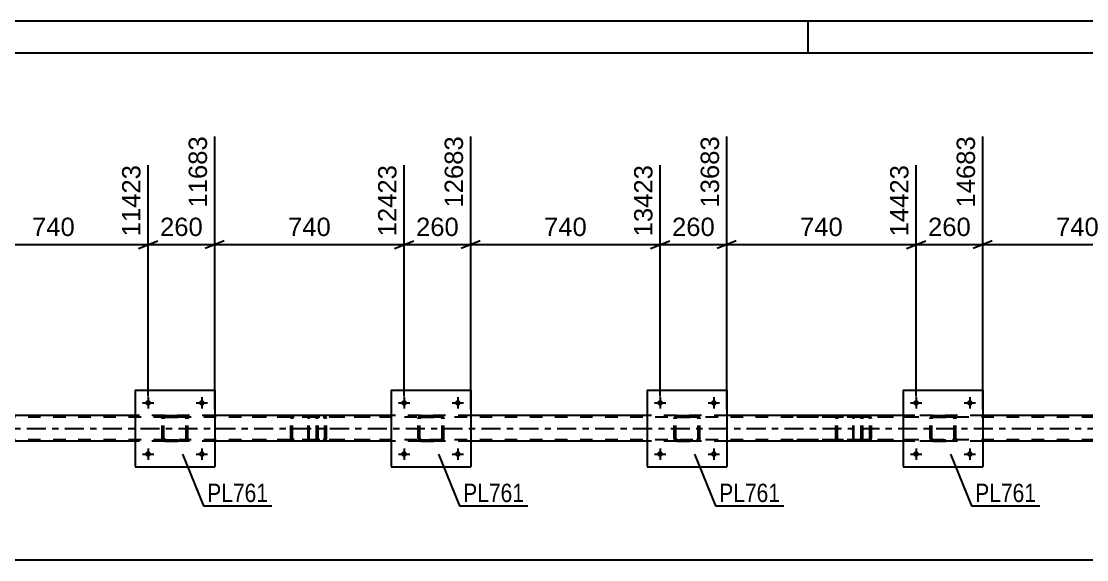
# Model space of a CAD drawing. Header units: millimetres. Extents: x -111 to 730, y -414 to 180.
# Drawn here: x 397.6 to 564, y 96 to 180.2 of the extents above; entities that cross this region are included whole.
import ezdxf

# ---------------------------------------------------------------- set-up
doc = ezdxf.new("R2010")
doc.units = ezdxf.units.MM
doc.linetypes.add('DXK_LINE_DOT2', pattern=[3.9198, 1.9599, -1.9599])
doc.linetypes.add('DXK_LINE_DOT3', pattern=[5.9187, 2.979, -0.9799, 0.9799, -0.9799])
doc.styles.add('Arial', font='ARIAL.TTF', dxfattribs={"height": 0.2})
doc.styles.add('Arial Narrow', font='ARIALN.TTF', dxfattribs={"height": 0.2})

# ---------------------------------------------------------------- blocks, each defined once
blk = doc.blocks.new('Unknown-717263172-1117')
at = {"color": 5, "linetype": 'Continuous'}
for p, q in [((730.5, 180.17), (-110.5, 180.17)), ((520.5, 175.17), (520.5, 180.17)), ((725.5, 175.17), (-105.5, 175.17))]:
    blk.add_line(p, q, dxfattribs=at)
blk = doc.blocks.new('Bolt-717263172-4932 - 4900')
at = {"linetype": 'Continuous'}
for points in [[(457.82, 112.55, -1), (456.94, 112.55, -1)], [(466.22, 112.55, -1), (465.34, 112.55, -1)]]:
    blk.add_hatch(color=1, dxfattribs=at).paths.add_polyline_path(points)
at = {"color": 1, "linetype": 'Continuous'}
for p, q in [((457.38, 113.43), (457.38, 111.67)), ((465.78, 113.43), (465.78, 111.67)), ((456.5, 112.55), (458.26, 112.55)), ((464.9, 112.55), (466.66, 112.55))]:
    blk.add_line(p, q, dxfattribs=at)
blk = doc.blocks.new('Bolt-717263172-4933 - 4900')
at = {"linetype": 'Continuous'}
for points in [[(417.82, 120.55, -1), (416.94, 120.55, -1)], [(426.22, 120.55, -1), (425.34, 120.55, -1)]]:
    blk.add_hatch(color=1, dxfattribs=at).paths.add_polyline_path(points)
at = {"color": 1, "linetype": 'Continuous'}
for p, q in [((416.5, 120.55), (418.26, 120.55)), ((417.38, 121.43), (417.38, 119.67)), ((424.9, 120.55), (426.66, 120.55)), ((425.78, 121.43), (425.78, 119.67))]:
    blk.add_line(p, q, dxfattribs=at)
blk = doc.blocks.new('Bolt-717263172-4934 - 4900')
at = {"linetype": 'Continuous'}
for points in [[(417.82, 112.55, -1), (416.94, 112.55, -1)], [(426.22, 112.55, -1), (425.34, 112.55, -1)]]:
    blk.add_hatch(color=1, dxfattribs=at).paths.add_polyline_path(points)
at = {"color": 1, "linetype": 'Continuous'}
for p, q in [((417.38, 113.43), (417.38, 111.67)), ((425.78, 113.43), (425.78, 111.67)), ((416.5, 112.55), (418.26, 112.55)), ((424.9, 112.55), (426.66, 112.55))]:
    blk.add_line(p, q, dxfattribs=at)
blk = doc.blocks.new('Bolt-717263172-4999 - 4900')
at = {"linetype": 'Continuous'}
for points in [[(537.82, 120.55, -1), (536.94, 120.55, -1)], [(546.22, 120.55, -1), (545.34, 120.55, -1)]]:
    blk.add_hatch(color=1, dxfattribs=at).paths.add_polyline_path(points)
at = {"color": 1, "linetype": 'Continuous'}
for p, q in [((536.5, 120.55), (538.26, 120.55)), ((537.38, 121.43), (537.38, 119.67)), ((544.9, 120.55), (546.66, 120.55)), ((545.78, 121.43), (545.78, 119.67))]:
    blk.add_line(p, q, dxfattribs=at)
blk = doc.blocks.new('Part-717263172-4954 - 4900')
at = {"color": 7, "linetype": 'DXK_LINE_DOT2'}
for p, q in [((635.78, 118.31), (-39.54, 118.31)), ((427.78, 118.55), (415.38, 118.55)), ((467.78, 118.55), (455.38, 118.55)), ((507.78, 118.55), (495.38, 118.55)), ((547.78, 118.55), (535.38, 118.55)), ((635.78, 114.79), (-39.54, 114.79)), ((427.78, 114.55), (415.38, 114.55)), ((467.78, 114.55), (455.38, 114.55)), ((507.78, 114.55), (495.38, 114.55)), ((547.78, 114.55), (535.38, 114.55))]:
    blk.add_line(p, q, dxfattribs=at)
at = {"color": 2, "linetype": 'Continuous'}
for p, q in [((415.38, 118.55), (387.78, 118.55)), ((455.38, 118.55), (427.78, 118.55)), ((495.38, 118.55), (467.78, 118.55)), ((535.38, 118.55), (507.78, 118.55)), ((575.38, 118.55), (547.78, 118.55)), ((415.38, 114.55), (387.78, 114.55)), ((455.38, 114.55), (427.78, 114.55)), ((495.38, 114.55), (467.78, 114.55)), ((535.38, 114.55), (507.78, 114.55)), ((575.38, 114.55), (547.78, 114.55))]:
    blk.add_line(p, q, dxfattribs=at)
at = {"color": 7, "linetype": 'DXK_LINE_DOT3'}
blk.add_line((-39.54, 116.55), (635.78, 116.55), dxfattribs=at)
blk = doc.blocks.new('Part-717263172-4967 - 4900')
at = {"color": 7, "linetype": 'DXK_LINE_DOT2'}
for p, q in [((442.41, 118.26), (442.39, 118.07)), ((442.47, 118.41), (442.41, 118.26)), ((442.55, 118.52), (442.47, 118.41)), ((442.53, 118.17), (442.56, 118.24)), ((442.66, 118.55), (442.55, 118.52)), ((442.56, 118.24), (442.61, 118.3)), ((442.61, 118.3), (442.66, 118.31)), ((452.06, 118.55), (442.66, 118.55)), ((452.06, 118.31), (442.66, 118.31)), ((443.93, 118.55), (443.93, 118.31)), ((444.94, 118.52), (444.75, 118.55)), ((444.75, 118.31), (444.85, 118.3)), ((444.85, 118.3), (444.93, 118.24)), ((444.93, 118.24), (444.98, 118.17)), ((445.22, 118.24), (445.21, 118.26)), ((445.25, 118.07), (445.22, 118.24)), ((442.39, 115.03), (442.39, 118.07)), ((442.52, 118.07), (442.53, 118.17)), ((442.52, 115.03), (442.52, 118.07)), ((444.98, 118.17), (445, 118.07)), ((445, 115.03), (445, 118.07)), ((445.25, 115.03), (445.25, 118.07)), ((442.39, 115.03), (442.41, 114.85)), ((442.53, 114.94), (442.52, 115.03)), ((442.56, 114.86), (442.53, 114.94)), ((442.61, 114.81), (442.56, 114.86)), ((444.93, 114.86), (444.85, 114.81)), ((444.98, 114.94), (444.93, 114.86)), ((445, 115.03), (444.98, 114.94)), ((445.21, 114.85), (445.23, 114.94)), ((445.23, 114.94), (445.25, 115.03)), ((442.41, 114.85), (442.47, 114.7)), ((442.47, 114.7), (442.55, 114.59)), ((442.55, 114.59), (442.66, 114.55)), ((442.66, 114.79), (442.61, 114.81)), ((452.06, 114.79), (442.66, 114.79)), ((452.06, 114.55), (442.66, 114.55)), ((443.93, 114.55), (443.93, 114.79)), ((444.85, 114.81), (444.75, 114.79)), ((444.75, 114.55), (444.94, 114.59))]:
    blk.add_line(p, q, dxfattribs=at)
for centre, start, end in [((444.76, 118.06), 23.8494, 68.8059), ((444.76, 115.05), 291.1941, 336.1506)]:
    blk.add_arc(centre, 0.492, start, end, dxfattribs=at)
blk = doc.blocks.new('Bolt-717263172-5000 - 4900')
at = {"linetype": 'Continuous'}
for points in [[(537.82, 112.55, -1), (536.94, 112.55, -1)], [(546.22, 112.55, -1), (545.34, 112.55, -1)]]:
    blk.add_hatch(color=1, dxfattribs=at).paths.add_polyline_path(points)
at = {"color": 1, "linetype": 'Continuous'}
for p, q in [((537.38, 113.43), (537.38, 111.67)), ((545.78, 113.43), (545.78, 111.67)), ((536.5, 112.55), (538.26, 112.55)), ((544.9, 112.55), (546.66, 112.55))]:
    blk.add_line(p, q, dxfattribs=at)
blk = doc.blocks.new('Bolt-717263172-5001 - 4900')
at = {"linetype": 'Continuous'}
for points in [[(497.82, 120.55, -1), (496.94, 120.55, -1)], [(506.22, 120.55, -1), (505.34, 120.55, -1)]]:
    blk.add_hatch(color=1, dxfattribs=at).paths.add_polyline_path(points)
at = {"color": 1, "linetype": 'Continuous'}
for p, q in [((496.5, 120.55), (498.26, 120.55)), ((497.38, 121.43), (497.38, 119.67)), ((504.9, 120.55), (506.66, 120.55)), ((505.78, 121.43), (505.78, 119.67))]:
    blk.add_line(p, q, dxfattribs=at)
blk = doc.blocks.new('Bolt-717263172-5002 - 4900')
at = {"linetype": 'Continuous'}
for points in [[(497.82, 112.55, -1), (496.94, 112.55, -1)], [(506.22, 112.55, -1), (505.34, 112.55, -1)]]:
    blk.add_hatch(color=1, dxfattribs=at).paths.add_polyline_path(points)
at = {"color": 1, "linetype": 'Continuous'}
for p, q in [((497.38, 113.43), (497.38, 111.67)), ((505.78, 113.43), (505.78, 111.67)), ((496.5, 112.55), (498.26, 112.55)), ((504.9, 112.55), (506.66, 112.55))]:
    blk.add_line(p, q, dxfattribs=at)
blk = doc.blocks.new('Bolt-717263172-5003 - 4900')
at = {"linetype": 'Continuous'}
for points in [[(457.82, 120.55, -1), (456.94, 120.55, -1)], [(466.22, 120.55, -1), (465.34, 120.55, -1)]]:
    blk.add_hatch(color=1, dxfattribs=at).paths.add_polyline_path(points)
at = {"color": 1, "linetype": 'Continuous'}
for p, q in [((456.5, 120.55), (458.26, 120.55)), ((457.38, 121.43), (457.38, 119.67)), ((464.9, 120.55), (466.66, 120.55)), ((465.78, 121.43), (465.78, 119.67))]:
    blk.add_line(p, q, dxfattribs=at)
blk = doc.blocks.new('Part-717263172-5009 - 4900')
at = {"color": 7, "linetype": 'DXK_LINE_DOT2'}
for p, q in [((419.58, 118.07), (419.61, 118.26)), ((419.61, 118.26), (419.58, 118.07)), ((419.84, 118.17), (419.89, 118.24)), ((419.89, 118.24), (419.84, 118.17)), ((419.87, 118.52), (420.06, 118.55)), ((420.06, 118.55), (419.87, 118.52)), ((419.89, 118.24), (419.97, 118.3)), ((419.97, 118.3), (419.89, 118.24)), ((419.97, 118.3), (420.06, 118.31)), ((420.06, 118.31), (419.97, 118.3)), ((420.06, 118.55), (423.1, 118.55)), ((420.06, 118.55), (420.06, 118.55)), ((420.06, 118.55), (423.1, 118.55)), ((420.06, 118.31), (423.1, 118.31)), ((420.06, 118.31), (420.06, 118.31)), ((423.1, 118.31), (420.06, 118.31)), ((423.1, 118.55), (423.1, 118.55)), ((423.1, 118.55), (423.28, 118.52)), ((423.28, 118.52), (423.1, 118.55)), ((423.1, 118.31), (423.1, 118.31)), ((423.1, 118.31), (423.19, 118.3)), ((423.19, 118.3), (423.1, 118.31)), ((423.19, 118.3), (423.27, 118.24)), ((423.27, 118.24), (423.19, 118.3)), ((423.27, 118.24), (423.32, 118.17)), ((423.32, 118.17), (423.27, 118.24)), ((423.54, 118.26), (423.58, 118.07)), ((423.58, 118.07), (423.54, 118.26)), ((419.58, 115.03), (419.58, 118.07)), ((419.82, 118.07), (419.84, 118.17)), ((419.84, 118.17), (419.82, 118.07)), ((419.82, 115.03), (419.82, 118.07)), ((423.32, 118.17), (423.34, 118.07)), ((423.34, 118.07), (423.32, 118.17)), ((423.34, 115.03), (423.34, 118.07)), ((423.58, 115.03), (423.58, 118.07)), ((419.61, 114.85), (419.58, 115.03)), ((419.58, 115.03), (419.61, 114.85)), ((419.84, 114.94), (419.82, 115.03)), ((419.82, 115.03), (419.84, 114.94)), ((419.89, 114.86), (419.84, 114.94)), ((419.84, 114.94), (419.89, 114.86)), ((419.97, 114.81), (419.89, 114.86)), ((419.89, 114.86), (419.97, 114.81)), ((423.27, 114.86), (423.19, 114.81)), ((423.19, 114.81), (423.27, 114.86)), ((423.32, 114.94), (423.27, 114.86)), ((423.27, 114.86), (423.32, 114.94)), ((423.34, 115.03), (423.32, 114.94)), ((423.32, 114.94), (423.34, 115.03)), ((423.58, 115.03), (423.54, 114.85)), ((423.54, 114.85), (423.58, 115.03)), ((420.06, 114.55), (419.87, 114.59)), ((419.87, 114.59), (420.06, 114.55)), ((420.06, 114.79), (419.97, 114.81)), ((419.97, 114.81), (420.06, 114.79)), ((420.06, 114.79), (423.1, 114.79)), ((420.06, 114.79), (420.06, 114.79)), ((420.06, 114.79), (423.1, 114.79)), ((420.06, 114.55), (423.1, 114.55)), ((420.06, 114.55), (420.06, 114.55)), ((420.06, 114.55), (423.1, 114.55)), ((423.19, 114.81), (423.1, 114.79)), ((423.1, 114.79), (423.19, 114.81)), ((423.1, 114.79), (423.1, 114.79)), ((423.28, 114.59), (423.1, 114.55)), ((423.1, 114.55), (423.28, 114.59)), ((423.1, 114.55), (423.1, 114.55))]:
    blk.add_line(p, q, dxfattribs=at)
at = {"color": 7, "linetype": 'DXK_LINE_DOT3'}
blk.add_line((421.58, 116.55), (421.58, 116.56), dxfattribs=at)
at = {"color": 7, "linetype": 'DXK_LINE_DOT2'}
for centre, start, end in [((420.06, 118.07), 112.5, 157.5), ((420.06, 118.07), 112.5, 157.5), ((423.1, 118.07), 22.5, 67.5), ((423.1, 118.07), 22.5, 67.5), ((420.06, 115.03), 202.5, 247.5), ((420.06, 115.03), 202.5, 247.5), ((423.1, 115.03), 292.5, 337.5), ((423.1, 115.03), 292.5, 337.5)]:
    blk.add_arc(centre, 0.48, start, end, dxfattribs=at)
blk = doc.blocks.new('Part-717263172-5014 - 4900')
at = {"color": 2, "linetype": 'Continuous'}
for p, q in [((415.38, 122.55), (415.38, 110.55)), ((415.38, 122.55), (427.78, 122.55)), ((427.78, 122.55), (427.78, 110.55)), ((415.38, 110.55), (427.78, 110.55))]:
    blk.add_line(p, q, dxfattribs=at)
blk = doc.blocks.new('Part-717263172-5015 - 4900')
at = {"color": 7, "linetype": 'DXK_LINE_DOT2'}
for p, q in [((459.58, 118.07), (459.61, 118.26)), ((459.61, 118.26), (459.58, 118.07)), ((459.84, 118.17), (459.89, 118.24)), ((459.89, 118.24), (459.84, 118.17)), ((459.87, 118.52), (460.06, 118.55)), ((460.06, 118.55), (459.87, 118.52)), ((459.89, 118.24), (459.97, 118.3)), ((459.97, 118.3), (459.89, 118.24)), ((459.97, 118.3), (460.06, 118.31)), ((460.06, 118.31), (459.97, 118.3)), ((460.06, 118.55), (463.1, 118.55)), ((460.06, 118.55), (460.06, 118.55)), ((460.06, 118.55), (463.1, 118.55)), ((460.06, 118.31), (463.1, 118.31)), ((460.06, 118.31), (460.06, 118.31)), ((463.1, 118.31), (460.06, 118.31)), ((463.1, 118.55), (463.1, 118.55)), ((463.1, 118.55), (463.28, 118.52)), ((463.28, 118.52), (463.1, 118.55)), ((463.1, 118.31), (463.1, 118.31)), ((463.1, 118.31), (463.19, 118.3)), ((463.19, 118.3), (463.1, 118.31)), ((463.19, 118.3), (463.27, 118.24)), ((463.27, 118.24), (463.19, 118.3)), ((463.27, 118.24), (463.32, 118.17)), ((463.32, 118.17), (463.27, 118.24)), ((463.54, 118.26), (463.58, 118.07)), ((463.58, 118.07), (463.54, 118.26)), ((459.58, 115.03), (459.58, 118.07)), ((459.82, 118.07), (459.84, 118.17)), ((459.84, 118.17), (459.82, 118.07)), ((459.82, 115.03), (459.82, 118.07)), ((463.32, 118.17), (463.34, 118.07)), ((463.34, 118.07), (463.32, 118.17)), ((463.34, 115.03), (463.34, 118.07)), ((463.58, 115.03), (463.58, 118.07)), ((459.61, 114.85), (459.58, 115.03)), ((459.58, 115.03), (459.61, 114.85)), ((459.84, 114.94), (459.82, 115.03)), ((459.82, 115.03), (459.84, 114.94)), ((459.89, 114.86), (459.84, 114.94)), ((459.84, 114.94), (459.89, 114.86)), ((459.97, 114.81), (459.89, 114.86)), ((459.89, 114.86), (459.97, 114.81)), ((463.27, 114.86), (463.19, 114.81)), ((463.19, 114.81), (463.27, 114.86)), ((463.32, 114.94), (463.27, 114.86)), ((463.27, 114.86), (463.32, 114.94)), ((463.34, 115.03), (463.32, 114.94)), ((463.32, 114.94), (463.34, 115.03)), ((463.58, 115.03), (463.54, 114.85)), ((463.54, 114.85), (463.58, 115.03)), ((460.06, 114.55), (459.87, 114.59)), ((459.87, 114.59), (460.06, 114.55)), ((460.06, 114.79), (459.97, 114.81)), ((459.97, 114.81), (460.06, 114.79)), ((460.06, 114.79), (463.1, 114.79)), ((460.06, 114.79), (460.06, 114.79)), ((460.06, 114.79), (463.1, 114.79)), ((460.06, 114.55), (463.1, 114.55)), ((460.06, 114.55), (460.06, 114.55)), ((460.06, 114.55), (463.1, 114.55)), ((463.19, 114.81), (463.1, 114.79)), ((463.1, 114.79), (463.19, 114.81)), ((463.1, 114.79), (463.1, 114.79)), ((463.28, 114.59), (463.1, 114.55)), ((463.1, 114.55), (463.28, 114.59)), ((463.1, 114.55), (463.1, 114.55))]:
    blk.add_line(p, q, dxfattribs=at)
at = {"color": 7, "linetype": 'DXK_LINE_DOT3'}
blk.add_line((461.58, 116.55), (461.58, 116.56), dxfattribs=at)
at = {"color": 7, "linetype": 'DXK_LINE_DOT2'}
for centre, start, end in [((460.06, 118.07), 112.5, 157.5), ((460.06, 118.07), 112.5, 157.5), ((463.1, 118.07), 22.5, 67.5), ((463.1, 118.07), 22.5, 67.5), ((460.06, 115.03), 202.5, 247.5), ((460.06, 115.03), 202.5, 247.5), ((463.1, 115.03), 292.5, 337.5), ((463.1, 115.03), 292.5, 337.5)]:
    blk.add_arc(centre, 0.48, start, end, dxfattribs=at)
blk = doc.blocks.new('Part-717263172-5020 - 4900')
at = {"color": 2, "linetype": 'Continuous'}
for p, q in [((455.38, 122.55), (455.38, 110.55)), ((455.38, 122.55), (467.78, 122.55)), ((467.78, 122.55), (467.78, 110.55)), ((455.38, 110.55), (467.78, 110.55))]:
    blk.add_line(p, q, dxfattribs=at)
blk = doc.blocks.new('Part-717263172-5021 - 4900')
at = {"color": 7, "linetype": 'DXK_LINE_DOT2'}
for p, q in [((499.58, 118.07), (499.61, 118.26)), ((499.61, 118.26), (499.58, 118.07)), ((499.83, 118.17), (499.89, 118.24)), ((499.89, 118.24), (499.83, 118.17)), ((499.87, 118.52), (500.06, 118.55)), ((500.06, 118.55), (499.87, 118.52)), ((499.89, 118.24), (499.96, 118.3)), ((499.96, 118.3), (499.89, 118.24)), ((499.96, 118.3), (500.06, 118.31)), ((500.06, 118.31), (499.96, 118.3)), ((500.06, 118.55), (503.1, 118.55)), ((500.06, 118.55), (500.06, 118.55)), ((500.06, 118.55), (503.1, 118.55)), ((500.06, 118.31), (503.1, 118.31)), ((500.06, 118.31), (500.06, 118.31)), ((503.1, 118.31), (500.06, 118.31)), ((503.1, 118.55), (503.1, 118.55)), ((503.1, 118.55), (503.28, 118.52)), ((503.28, 118.52), (503.1, 118.55)), ((503.1, 118.31), (503.1, 118.31)), ((503.1, 118.31), (503.19, 118.3)), ((503.19, 118.3), (503.1, 118.31)), ((503.19, 118.3), (503.27, 118.24)), ((503.27, 118.24), (503.19, 118.3)), ((503.27, 118.24), (503.32, 118.17)), ((503.32, 118.17), (503.27, 118.24)), ((503.54, 118.26), (503.58, 118.07)), ((503.58, 118.07), (503.54, 118.26)), ((499.58, 115.03), (499.58, 118.07)), ((499.82, 118.07), (499.83, 118.17)), ((499.83, 118.17), (499.82, 118.07)), ((499.82, 115.03), (499.82, 118.07)), ((503.32, 118.17), (503.34, 118.07)), ((503.34, 118.07), (503.32, 118.17)), ((503.34, 115.03), (503.34, 118.07)), ((503.58, 115.03), (503.58, 118.07)), ((499.61, 114.85), (499.58, 115.03)), ((499.58, 115.03), (499.61, 114.85)), ((499.83, 114.94), (499.82, 115.03)), ((499.82, 115.03), (499.83, 114.94)), ((499.89, 114.86), (499.83, 114.94)), ((499.83, 114.94), (499.89, 114.86)), ((499.96, 114.81), (499.89, 114.86)), ((499.89, 114.86), (499.96, 114.81)), ((503.27, 114.86), (503.19, 114.81)), ((503.19, 114.81), (503.27, 114.86)), ((503.32, 114.94), (503.27, 114.86)), ((503.27, 114.86), (503.32, 114.94)), ((503.34, 115.03), (503.32, 114.94)), ((503.32, 114.94), (503.34, 115.03)), ((503.58, 115.03), (503.54, 114.85)), ((503.54, 114.85), (503.58, 115.03)), ((500.06, 114.55), (499.87, 114.59)), ((499.87, 114.59), (500.06, 114.55)), ((500.06, 114.79), (499.96, 114.81)), ((499.96, 114.81), (500.06, 114.79)), ((500.06, 114.79), (503.1, 114.79)), ((500.06, 114.79), (500.06, 114.79)), ((500.06, 114.79), (503.1, 114.79)), ((500.06, 114.55), (503.1, 114.55)), ((500.06, 114.55), (500.06, 114.55)), ((500.06, 114.55), (503.1, 114.55)), ((503.19, 114.81), (503.1, 114.79)), ((503.1, 114.79), (503.19, 114.81)), ((503.1, 114.79), (503.1, 114.79)), ((503.28, 114.59), (503.1, 114.55)), ((503.1, 114.55), (503.28, 114.59)), ((503.1, 114.55), (503.1, 114.55))]:
    blk.add_line(p, q, dxfattribs=at)
at = {"color": 7, "linetype": 'DXK_LINE_DOT3'}
blk.add_line((501.58, 116.55), (501.58, 116.56), dxfattribs=at)
at = {"color": 7, "linetype": 'DXK_LINE_DOT2'}
for centre, start, end in [((500.06, 118.07), 112.5, 157.5), ((500.06, 118.07), 112.5, 157.5), ((503.1, 118.07), 22.5, 67.5), ((503.1, 118.07), 22.5, 67.5), ((500.06, 115.03), 202.5, 247.5), ((500.06, 115.03), 202.5, 247.5), ((503.1, 115.03), 292.5, 337.5), ((503.1, 115.03), 292.5, 337.5)]:
    blk.add_arc(centre, 0.48, start, end, dxfattribs=at)
blk = doc.blocks.new('Part-717263172-5066 - 4900')
at = {"color": 2, "linetype": 'Continuous'}
for p, q in [((495.38, 122.55), (495.38, 110.55)), ((495.38, 122.55), (507.78, 122.55)), ((507.78, 122.55), (507.78, 110.55)), ((495.38, 110.55), (507.78, 110.55))]:
    blk.add_line(p, q, dxfattribs=at)
blk = doc.blocks.new('Part-717263172-5067 - 4900')
at = {"color": 7, "linetype": 'DXK_LINE_DOT2'}
for p, q in [((539.58, 118.07), (539.61, 118.26)), ((539.61, 118.26), (539.58, 118.07)), ((539.83, 118.17), (539.89, 118.24)), ((539.89, 118.24), (539.83, 118.17)), ((539.87, 118.52), (540.06, 118.55)), ((540.06, 118.55), (539.87, 118.52)), ((539.89, 118.24), (539.96, 118.3)), ((539.96, 118.3), (539.89, 118.24)), ((539.96, 118.3), (540.06, 118.31)), ((540.06, 118.31), (539.96, 118.3)), ((540.06, 118.55), (543.1, 118.55)), ((540.06, 118.55), (540.06, 118.55)), ((540.06, 118.55), (543.1, 118.55)), ((540.06, 118.31), (543.1, 118.31)), ((540.06, 118.31), (540.06, 118.31)), ((543.1, 118.31), (540.06, 118.31)), ((543.1, 118.55), (543.1, 118.55)), ((543.1, 118.55), (543.28, 118.52)), ((543.28, 118.52), (543.1, 118.55)), ((543.1, 118.31), (543.1, 118.31)), ((543.1, 118.31), (543.19, 118.3)), ((543.19, 118.3), (543.1, 118.31)), ((543.19, 118.3), (543.27, 118.24)), ((543.27, 118.24), (543.19, 118.3)), ((543.27, 118.24), (543.32, 118.17)), ((543.32, 118.17), (543.27, 118.24)), ((543.54, 118.26), (543.58, 118.07)), ((543.58, 118.07), (543.54, 118.26)), ((539.58, 115.03), (539.58, 118.07)), ((539.82, 118.07), (539.83, 118.17)), ((539.83, 118.17), (539.82, 118.07)), ((539.82, 115.03), (539.82, 118.07)), ((543.32, 118.17), (543.34, 118.07)), ((543.34, 118.07), (543.32, 118.17)), ((543.34, 115.03), (543.34, 118.07)), ((543.58, 115.03), (543.58, 118.07)), ((539.61, 114.85), (539.58, 115.03)), ((539.58, 115.03), (539.61, 114.85)), ((539.83, 114.94), (539.82, 115.03)), ((539.82, 115.03), (539.83, 114.94)), ((539.89, 114.86), (539.83, 114.94)), ((539.83, 114.94), (539.89, 114.86)), ((539.96, 114.81), (539.89, 114.86)), ((539.89, 114.86), (539.96, 114.81)), ((543.27, 114.86), (543.19, 114.81)), ((543.19, 114.81), (543.27, 114.86)), ((543.32, 114.94), (543.27, 114.86)), ((543.27, 114.86), (543.32, 114.94)), ((543.34, 115.03), (543.32, 114.94)), ((543.32, 114.94), (543.34, 115.03)), ((543.58, 115.03), (543.54, 114.85)), ((543.54, 114.85), (543.58, 115.03)), ((540.06, 114.55), (539.87, 114.59)), ((539.87, 114.59), (540.06, 114.55)), ((540.06, 114.79), (539.96, 114.81)), ((539.96, 114.81), (540.06, 114.79)), ((540.06, 114.79), (543.1, 114.79)), ((540.06, 114.79), (540.06, 114.79)), ((540.06, 114.79), (543.1, 114.79)), ((540.06, 114.55), (543.1, 114.55)), ((540.06, 114.55), (540.06, 114.55)), ((540.06, 114.55), (543.1, 114.55)), ((543.19, 114.81), (543.1, 114.79)), ((543.1, 114.79), (543.19, 114.81)), ((543.1, 114.79), (543.1, 114.79)), ((543.28, 114.59), (543.1, 114.55)), ((543.1, 114.55), (543.28, 114.59)), ((543.1, 114.55), (543.1, 114.55))]:
    blk.add_line(p, q, dxfattribs=at)
at = {"color": 7, "linetype": 'DXK_LINE_DOT3'}
blk.add_line((541.58, 116.55), (541.58, 116.56), dxfattribs=at)
at = {"color": 7, "linetype": 'DXK_LINE_DOT2'}
for centre, start, end in [((540.06, 118.07), 112.5, 157.5), ((540.06, 118.07), 112.5, 157.5), ((543.1, 118.07), 22.5, 67.5), ((543.1, 118.07), 22.5, 67.5), ((540.06, 115.03), 202.5, 247.5), ((540.06, 115.03), 202.5, 247.5), ((543.1, 115.03), 292.5, 337.5), ((543.1, 115.03), 292.5, 337.5)]:
    blk.add_arc(centre, 0.48, start, end, dxfattribs=at)
blk = doc.blocks.new('Part-717263172-5072 - 4900')
at = {"color": 2, "linetype": 'Continuous'}
for p, q in [((535.38, 122.55), (535.38, 110.55)), ((535.38, 122.55), (547.78, 122.55)), ((547.78, 122.55), (547.78, 110.55)), ((535.38, 110.55), (547.78, 110.55))]:
    blk.add_line(p, q, dxfattribs=at)
blk = doc.blocks.new('Part-717263172-5105 - 4900')
at = {"color": 7, "linetype": 'DXK_LINE_DOT2'}
for p, q in [((443.42, 118.55), (431.65, 118.55)), ((443.42, 118.31), (431.65, 118.31)), ((439.71, 118.24), (439.68, 118.07)), ((439.72, 118.26), (439.71, 118.24)), ((439.95, 118.17), (440.01, 118.24)), ((440.19, 118.55), (439.99, 118.52)), ((440.01, 118.24), (440.09, 118.3)), ((440.09, 118.3), (440.19, 118.31)), ((443.62, 118.52), (443.42, 118.55)), ((443.42, 118.31), (443.52, 118.3)), ((443.52, 118.3), (443.6, 118.24)), ((443.6, 118.24), (443.66, 118.17)), ((443.9, 118.24), (443.9, 118.26)), ((443.93, 118.07), (443.9, 118.24)), ((439.68, 115.03), (439.68, 118.07)), ((439.93, 118.07), (439.95, 118.17)), ((439.93, 115.03), (439.93, 118.07)), ((443.66, 118.17), (443.68, 118.07)), ((443.68, 115.03), (443.68, 118.07)), ((443.93, 115.03), (443.93, 118.07)), ((439.68, 115.03), (439.7, 114.94)), ((439.7, 114.94), (439.72, 114.85)), ((439.95, 114.94), (439.93, 115.03)), ((440.01, 114.86), (439.95, 114.94)), ((440.09, 114.81), (440.01, 114.86)), ((443.6, 114.86), (443.52, 114.81)), ((443.66, 114.94), (443.6, 114.86)), ((443.68, 115.03), (443.66, 114.94)), ((443.9, 114.85), (443.92, 114.94)), ((443.92, 114.94), (443.93, 115.03)), ((443.42, 114.79), (431.65, 114.79)), ((443.42, 114.55), (431.65, 114.55)), ((439.99, 114.59), (440.19, 114.55)), ((440.19, 114.79), (440.09, 114.81)), ((443.52, 114.81), (443.42, 114.79)), ((443.42, 114.55), (443.62, 114.59))]:
    blk.add_line(p, q, dxfattribs=at)
for centre, start, end in [((440.17, 118.05), 110.7583, 155.68), ((443.44, 118.05), 24.32, 69.2417), ((440.17, 115.06), 204.32, 249.2417), ((443.44, 115.06), 290.7583, 335.68)]:
    blk.add_arc(centre, 0.496, start, end, dxfattribs=at)
blk = doc.blocks.new('Part-717263172-5106 - 4900')
at = {"color": 7, "linetype": 'DXK_LINE_DOT2'}
for p, q in [((528.56, 118.55), (516.78, 118.55)), ((528.56, 118.31), (516.78, 118.31)), ((524.85, 118.24), (524.81, 118.07)), ((524.85, 118.26), (524.85, 118.24)), ((525.09, 118.17), (525.14, 118.24)), ((525.32, 118.55), (525.13, 118.52)), ((525.14, 118.24), (525.23, 118.3)), ((525.23, 118.3), (525.32, 118.31)), ((528.75, 118.52), (528.56, 118.55)), ((528.56, 118.31), (528.66, 118.3)), ((528.66, 118.3), (528.74, 118.24)), ((528.74, 118.24), (528.79, 118.17)), ((529.03, 118.24), (529.03, 118.26)), ((529.07, 118.07), (529.03, 118.24)), ((524.81, 115.03), (524.81, 118.07)), ((525.07, 118.07), (525.09, 118.17)), ((525.07, 115.03), (525.07, 118.07)), ((528.79, 118.17), (528.81, 118.07)), ((528.81, 115.03), (528.81, 118.07)), ((529.07, 115.03), (529.07, 118.07)), ((524.81, 115.03), (524.83, 114.94)), ((524.83, 114.94), (524.85, 114.85)), ((525.09, 114.94), (525.07, 115.03)), ((525.14, 114.86), (525.09, 114.94)), ((525.23, 114.81), (525.14, 114.86)), ((528.74, 114.86), (528.66, 114.81)), ((528.79, 114.94), (528.74, 114.86)), ((528.81, 115.03), (528.79, 114.94)), ((529.03, 114.85), (529.05, 114.94)), ((529.05, 114.94), (529.07, 115.03)), ((528.56, 114.79), (516.78, 114.79)), ((528.56, 114.55), (516.78, 114.55)), ((525.13, 114.59), (525.32, 114.55)), ((525.32, 114.79), (525.23, 114.81)), ((528.66, 114.81), (528.56, 114.79)), ((528.56, 114.55), (528.75, 114.59))]:
    blk.add_line(p, q, dxfattribs=at)
for centre, start, end in [((525.3, 118.05), 110.7583, 155.68), ((528.58, 118.05), 24.32, 69.2417), ((525.3, 115.06), 204.32, 249.2417), ((528.58, 115.06), 290.7583, 335.68)]:
    blk.add_arc(centre, 0.496, start, end, dxfattribs=at)
blk = doc.blocks.new('Part-717263172-5108 - 4900')
at = {"color": 7, "linetype": 'DXK_LINE_DOT2'}
for p, q in [((527.54, 118.26), (527.52, 118.07)), ((527.6, 118.41), (527.54, 118.26)), ((527.69, 118.52), (527.6, 118.41)), ((527.67, 118.17), (527.7, 118.24)), ((527.79, 118.55), (527.69, 118.52)), ((527.7, 118.24), (527.74, 118.3)), ((527.74, 118.3), (527.79, 118.31)), ((537.2, 118.55), (527.79, 118.55)), ((537.2, 118.31), (527.79, 118.31)), ((529.07, 118.55), (529.07, 118.31)), ((530.08, 118.52), (529.88, 118.55)), ((529.88, 118.31), (529.98, 118.3)), ((529.98, 118.3), (530.06, 118.24)), ((530.06, 118.24), (530.12, 118.17)), ((530.35, 118.24), (530.35, 118.26)), ((530.39, 118.07), (530.35, 118.24)), ((527.52, 115.03), (527.52, 118.07)), ((527.66, 118.07), (527.67, 118.17)), ((527.66, 115.03), (527.66, 118.07)), ((530.12, 118.17), (530.14, 118.07)), ((530.14, 115.03), (530.14, 118.07)), ((530.39, 115.03), (530.39, 118.07)), ((527.52, 115.03), (527.54, 114.85)), ((527.67, 114.94), (527.66, 115.03)), ((527.7, 114.86), (527.67, 114.94)), ((527.74, 114.81), (527.7, 114.86)), ((530.06, 114.86), (529.98, 114.81)), ((530.12, 114.94), (530.06, 114.86)), ((530.14, 115.03), (530.12, 114.94)), ((530.35, 114.85), (530.37, 114.94)), ((530.37, 114.94), (530.39, 115.03)), ((527.54, 114.85), (527.6, 114.7)), ((527.6, 114.7), (527.69, 114.59)), ((527.69, 114.59), (527.79, 114.55)), ((527.79, 114.79), (527.74, 114.81)), ((537.2, 114.79), (527.79, 114.79)), ((537.2, 114.55), (527.79, 114.55)), ((529.07, 114.55), (529.07, 114.79)), ((529.98, 114.81), (529.88, 114.79)), ((529.88, 114.55), (530.08, 114.59))]:
    blk.add_line(p, q, dxfattribs=at)
for centre, start, end in [((529.9, 118.06), 23.8494, 68.8059), ((529.9, 115.05), 291.1941, 336.1506)]:
    blk.add_arc(centre, 0.492, start, end, dxfattribs=at)
blk = doc.blocks.new('StraightDimension-717263172-13443 - 4900')
at = {"color": 7, "linetype": 'Continuous'}
for p, q in [((547.78, 119.55), (547.78, 162.19)), ((537.38, 121.55), (537.38, 157.69)), ((535.88, 144.67), (538.88, 145.87)), ((537.38, 145.27), (547.78, 145.27)), ((549.28, 145.87), (546.28, 144.67))]:
    blk.add_line(p, q, dxfattribs=at)
at = {"color": 0}
blk.add_wipeout([(546.51, 146.02), (546.51, 150.22), (538.64, 150.22), (538.64, 146.02)], dxfattribs=at)
at = {"color": 3, "style": 'Arial'}
blk.add_text('260', height=2.865, dxfattribs=at).set_placement((539.24, 146.62))
at = {"color": 0, "linetype": 'Continuous'}
blk.add_wipeout([(547.18, 162.79), (542.98, 162.79), (542.98, 150.47), (547.18, 150.47)], dxfattribs=at)
at = {"color": 3, "linetype": 'Continuous', "style": 'Arial'}
blk.add_text('14683', height=2.865, rotation=90.0002, dxfattribs=at).set_placement((546.58, 151.07))
blk = doc.blocks.new('StraightDimension-717263172-13444 - 4900')
at = {"color": 7, "linetype": 'Continuous'}
for p, q in [((507.78, 119.55), (507.78, 162.19)), ((537.38, 121.55), (537.38, 157.69)), ((509.28, 145.87), (506.28, 144.67)), ((507.78, 145.27), (537.38, 145.27)), ((535.88, 144.67), (538.88, 145.87))]:
    blk.add_line(p, q, dxfattribs=at)
at = {"color": 0, "linetype": 'Continuous'}
blk.add_wipeout([(536.78, 158.29), (532.58, 158.29), (532.58, 145.97), (536.78, 145.97)], dxfattribs=at)
at = {"color": 0}
blk.add_wipeout([(526.51, 146.02), (526.51, 150.22), (518.64, 150.22), (518.64, 146.02)], dxfattribs=at)
at = {"color": 3, "linetype": 'Continuous', "style": 'Arial'}
blk.add_text('14423', height=2.865, rotation=90.0002, dxfattribs=at).set_placement((536.18, 146.57))
at = {"color": 3, "style": 'Arial'}
blk.add_text('740', height=2.865, dxfattribs=at).set_placement((519.24, 146.62))
blk = doc.blocks.new('StraightDimension-717263172-6028 - 4900')
at = {"color": 7, "linetype": 'Continuous'}
blk.add_line((-39.54, 96.04), (669.63, 96.04), dxfattribs=at)
blk = doc.blocks.new('StraightDimension-717263172-13442 - 4900')
at = {"color": 7, "linetype": 'Continuous'}
for p, q in [((547.78, 119.55), (547.78, 162.19)), ((577.38, 121.55), (577.38, 157.69)), ((549.28, 145.87), (546.28, 144.67)), ((547.78, 145.27), (577.38, 145.27)), ((575.88, 144.67), (578.88, 145.87))]:
    blk.add_line(p, q, dxfattribs=at)
at = {"color": 0, "linetype": 'Continuous'}
blk.add_wipeout([(576.78, 158.29), (572.58, 158.29), (572.58, 145.97), (576.78, 145.97)], dxfattribs=at)
at = {"color": 0}
blk.add_wipeout([(566.51, 146.02), (566.51, 150.22), (558.64, 150.22), (558.64, 146.02)], dxfattribs=at)
at = {"color": 3, "linetype": 'Continuous', "style": 'Arial'}
blk.add_text('15423', height=2.865, rotation=90.0002, dxfattribs=at).set_placement((576.18, 146.57))
at = {"color": 3, "style": 'Arial'}
blk.add_text('740', height=2.865, dxfattribs=at).set_placement((559.24, 146.62))
blk = doc.blocks.new('StraightDimension-717263172-13445 - 4900')
at = {"color": 7, "linetype": 'Continuous'}
for p, q in [((507.78, 119.55), (507.78, 162.19)), ((497.38, 121.55), (497.38, 157.69)), ((495.88, 144.67), (498.88, 145.87)), ((497.38, 145.27), (507.78, 145.27)), ((509.28, 145.87), (506.28, 144.67))]:
    blk.add_line(p, q, dxfattribs=at)
at = {"color": 0}
blk.add_wipeout([(506.51, 146.02), (506.51, 150.22), (498.64, 150.22), (498.64, 146.02)], dxfattribs=at)
at = {"color": 3, "style": 'Arial'}
blk.add_text('260', height=2.865, dxfattribs=at).set_placement((499.24, 146.62))
at = {"color": 0, "linetype": 'Continuous'}
blk.add_wipeout([(507.18, 162.79), (502.98, 162.79), (502.98, 150.47), (507.18, 150.47)], dxfattribs=at)
at = {"color": 3, "linetype": 'Continuous', "style": 'Arial'}
blk.add_text('13683', height=2.865, rotation=90.0002, dxfattribs=at).set_placement((506.58, 151.07))
blk = doc.blocks.new('StraightDimension-717263172-13446 - 4900')
at = {"color": 7, "linetype": 'Continuous'}
for p, q in [((467.78, 119.55), (467.78, 162.19)), ((497.38, 121.55), (497.38, 157.69)), ((469.28, 145.87), (466.28, 144.67)), ((467.78, 145.27), (497.38, 145.27)), ((495.88, 144.67), (498.88, 145.87))]:
    blk.add_line(p, q, dxfattribs=at)
at = {"color": 0, "linetype": 'Continuous'}
blk.add_wipeout([(496.78, 158.29), (492.58, 158.29), (492.58, 145.97), (496.78, 145.97)], dxfattribs=at)
at = {"color": 0}
blk.add_wipeout([(486.51, 146.02), (486.51, 150.22), (478.64, 150.22), (478.64, 146.02)], dxfattribs=at)
at = {"color": 3, "linetype": 'Continuous', "style": 'Arial'}
blk.add_text('13423', height=2.865, rotation=90.0002, dxfattribs=at).set_placement((496.18, 146.57))
at = {"color": 3, "style": 'Arial'}
blk.add_text('740', height=2.865, dxfattribs=at).set_placement((479.24, 146.62))
blk = doc.blocks.new('StraightDimension-717263172-13447 - 4900')
at = {"color": 7, "linetype": 'Continuous'}
for p, q in [((467.78, 119.55), (467.78, 162.19)), ((457.38, 121.55), (457.38, 157.69)), ((455.88, 144.67), (458.88, 145.87)), ((457.38, 145.27), (467.78, 145.27)), ((469.28, 145.87), (466.28, 144.67))]:
    blk.add_line(p, q, dxfattribs=at)
at = {"color": 0}
blk.add_wipeout([(466.51, 146.02), (466.51, 150.22), (458.64, 150.22), (458.64, 146.02)], dxfattribs=at)
at = {"color": 3, "style": 'Arial'}
blk.add_text('260', height=2.865, dxfattribs=at).set_placement((459.24, 146.62))
at = {"color": 0, "linetype": 'Continuous'}
blk.add_wipeout([(467.18, 162.79), (462.98, 162.79), (462.98, 150.47), (467.18, 150.47)], dxfattribs=at)
at = {"color": 3, "linetype": 'Continuous', "style": 'Arial'}
blk.add_text('12683', height=2.865, rotation=90.0002, dxfattribs=at).set_placement((466.58, 151.07))
blk = doc.blocks.new('StraightDimension-717263172-13448 - 4900')
at = {"color": 7, "linetype": 'Continuous'}
for p, q in [((427.78, 119.55), (427.78, 162.19)), ((457.38, 121.55), (457.38, 157.69)), ((429.28, 145.87), (426.28, 144.67)), ((427.78, 145.27), (457.38, 145.27)), ((455.88, 144.67), (458.88, 145.87))]:
    blk.add_line(p, q, dxfattribs=at)
at = {"color": 0, "linetype": 'Continuous'}
blk.add_wipeout([(456.78, 158.29), (452.58, 158.29), (452.58, 145.97), (456.78, 145.97)], dxfattribs=at)
at = {"color": 0}
blk.add_wipeout([(446.51, 146.02), (446.51, 150.22), (438.64, 150.22), (438.64, 146.02)], dxfattribs=at)
at = {"color": 3, "linetype": 'Continuous', "style": 'Arial'}
blk.add_text('12423', height=2.865, rotation=90.0002, dxfattribs=at).set_placement((456.18, 146.57))
at = {"color": 3, "style": 'Arial'}
blk.add_text('740', height=2.865, dxfattribs=at).set_placement((439.24, 146.62))
blk = doc.blocks.new('StraightDimension-717263172-13449 - 4900')
at = {"color": 7, "linetype": 'Continuous'}
for p, q in [((427.78, 119.55), (427.78, 162.19)), ((417.38, 121.55), (417.38, 157.69)), ((415.88, 144.67), (418.88, 145.87)), ((417.38, 145.27), (427.78, 145.27)), ((429.28, 145.87), (426.28, 144.67))]:
    blk.add_line(p, q, dxfattribs=at)
at = {"color": 0}
blk.add_wipeout([(426.51, 146.02), (426.51, 150.22), (418.64, 150.22), (418.64, 146.02)], dxfattribs=at)
at = {"color": 3, "style": 'Arial'}
blk.add_text('260', height=2.865, dxfattribs=at).set_placement((419.24, 146.62))
at = {"color": 0, "linetype": 'Continuous'}
blk.add_wipeout([(427.18, 162.79), (422.98, 162.79), (422.98, 150.47), (427.18, 150.47)], dxfattribs=at)
at = {"color": 3, "linetype": 'Continuous', "style": 'Arial'}
blk.add_text('11683', height=2.865, rotation=90.0002, dxfattribs=at).set_placement((426.58, 151.07))
blk = doc.blocks.new('StraightDimension-717263172-13450 - 4900')
at = {"color": 7, "linetype": 'Continuous'}
for p, q in [((387.78, 119.55), (387.78, 162.19)), ((417.38, 121.55), (417.38, 157.69)), ((389.28, 145.87), (386.28, 144.67)), ((387.78, 145.27), (417.38, 145.27)), ((415.88, 144.67), (418.88, 145.87))]:
    blk.add_line(p, q, dxfattribs=at)
at = {"color": 0, "linetype": 'Continuous'}
blk.add_wipeout([(416.78, 158.29), (412.58, 158.29), (412.58, 145.97), (416.78, 145.97)], dxfattribs=at)
at = {"color": 0}
blk.add_wipeout([(406.51, 146.02), (406.51, 150.22), (398.64, 150.22), (398.64, 146.02)], dxfattribs=at)
at = {"color": 3, "linetype": 'Continuous', "style": 'Arial'}
blk.add_text('11423', height=2.865, rotation=90.0002, dxfattribs=at).set_placement((416.18, 146.57))
at = {"color": 3, "style": 'Arial'}
blk.add_text('740', height=2.865, dxfattribs=at).set_placement((399.24, 146.62))
blk = doc.blocks.new('Mark-717263172-5010 - 4900')
at = {"color": 0}
blk.add_wipeout([(436.12, 105.05), (436.12, 108.05), (426.62, 108.05), (426.62, 105.05)], dxfattribs=at)
blk.add_wipeout([(436.12, 105.05), (436.12, 108.05), (426.62, 108.05), (426.62, 105.05)], dxfattribs=at)
at = {"color": 30, "linetype": 'Continuous'}
for p, q in [((422.77, 112.52), (426.02, 104.45)), ((426.02, 104.45), (436.72, 104.45))]:
    blk.add_line(p, q, dxfattribs=at)
at = {"color": 3, "style": 'Arial Narrow'}
blk.add_text('PL761', height=2.863, dxfattribs=at).set_placement((426.62, 105.05))
blk = doc.blocks.new('Mark-717263172-5016 - 4900')
at = {"color": 0}
blk.add_wipeout([(476.12, 105.05), (476.12, 108.05), (466.62, 108.05), (466.62, 105.05)], dxfattribs=at)
blk.add_wipeout([(476.12, 105.05), (476.12, 108.05), (466.62, 108.05), (466.62, 105.05)], dxfattribs=at)
at = {"color": 30, "linetype": 'Continuous'}
for p, q in [((462.77, 112.52), (466.02, 104.45)), ((466.02, 104.45), (476.72, 104.45))]:
    blk.add_line(p, q, dxfattribs=at)
at = {"color": 3, "style": 'Arial Narrow'}
blk.add_text('PL761', height=2.863, dxfattribs=at).set_placement((466.62, 105.05))
blk = doc.blocks.new('Mark-717263172-5062 - 4900')
at = {"color": 0}
blk.add_wipeout([(516.12, 105.05), (516.12, 108.05), (506.62, 108.05), (506.62, 105.05)], dxfattribs=at)
blk.add_wipeout([(516.12, 105.05), (516.12, 108.05), (506.62, 108.05), (506.62, 105.05)], dxfattribs=at)
at = {"color": 30, "linetype": 'Continuous'}
for p, q in [((502.77, 112.52), (506.02, 104.45)), ((506.02, 104.45), (516.72, 104.45))]:
    blk.add_line(p, q, dxfattribs=at)
at = {"color": 3, "style": 'Arial Narrow'}
blk.add_text('PL761', height=2.863, dxfattribs=at).set_placement((506.62, 105.05))
blk = doc.blocks.new('Mark-717263172-5068 - 4900')
at = {"color": 0}
blk.add_wipeout([(556.12, 105.05), (556.12, 108.05), (546.62, 108.05), (546.62, 105.05)], dxfattribs=at)
blk.add_wipeout([(556.12, 105.05), (556.12, 108.05), (546.62, 108.05), (546.62, 105.05)], dxfattribs=at)
at = {"color": 30, "linetype": 'Continuous'}
for p, q in [((542.77, 112.52), (546.02, 104.45)), ((546.02, 104.45), (556.72, 104.45))]:
    blk.add_line(p, q, dxfattribs=at)
at = {"color": 3, "style": 'Arial Narrow'}
blk.add_text('PL761', height=2.863, dxfattribs=at).set_placement((546.62, 105.05))

msp = doc.modelspace()

# ---------------------------------------------------------------- block references
for name in ['Unknown-717263172-1117', 'Part-717263172-5014 - 4900', 'Part-717263172-5020 - 4900', 'Part-717263172-5066 - 4900', 'Part-717263172-5072 - 4900', 'Bolt-717263172-4933 - 4900', 'Bolt-717263172-5003 - 4900', 'Bolt-717263172-5001 - 4900', 'Bolt-717263172-4999 - 4900', 'Part-717263172-4954 - 4900', 'Part-717263172-5009 - 4900', 'Part-717263172-5105 - 4900', 'Part-717263172-4967 - 4900', 'Part-717263172-5015 - 4900', 'Part-717263172-5021 - 4900', 'Part-717263172-5106 - 4900', 'Part-717263172-5108 - 4900', 'Part-717263172-5067 - 4900', 'Bolt-717263172-4934 - 4900', 'Bolt-717263172-4932 - 4900', 'Bolt-717263172-5002 - 4900', 'Bolt-717263172-5000 - 4900']:
    msp.add_blockref(name, (0, 0))

# ---------------------------------------------------------------- next in the draw order: block references
for name in ['StraightDimension-717263172-13443 - 4900', 'StraightDimension-717263172-6028 - 4900']:
    msp.add_blockref(name, (0, 0))

# ---------------------------------------------------------------- next in the draw order: block references
for name in ['StraightDimension-717263172-13444 - 4900', 'StraightDimension-717263172-13442 - 4900', 'Mark-717263172-5010 - 4900', 'Mark-717263172-5016 - 4900', 'Mark-717263172-5062 - 4900', 'Mark-717263172-5068 - 4900']:
    msp.add_blockref(name, (0, 0))

# ---------------------------------------------------------------- next in the draw order: block references
msp.add_blockref('StraightDimension-717263172-13445 - 4900', (0, 0))

# ---------------------------------------------------------------- next in the draw order: block references
msp.add_blockref('StraightDimension-717263172-13446 - 4900', (0, 0))

# ---------------------------------------------------------------- next in the draw order: block references
msp.add_blockref('StraightDimension-717263172-13447 - 4900', (0, 0))

# ---------------------------------------------------------------- next in the draw order: block references
msp.add_blockref('StraightDimension-717263172-13448 - 4900', (0, 0))

# ---------------------------------------------------------------- next in the draw order: block references
msp.add_blockref('StraightDimension-717263172-13449 - 4900', (0, 0))

# ---------------------------------------------------------------- next in the draw order: block references
msp.add_blockref('StraightDimension-717263172-13450 - 4900', (0, 0))

doc.saveas('drawing.dxf')
